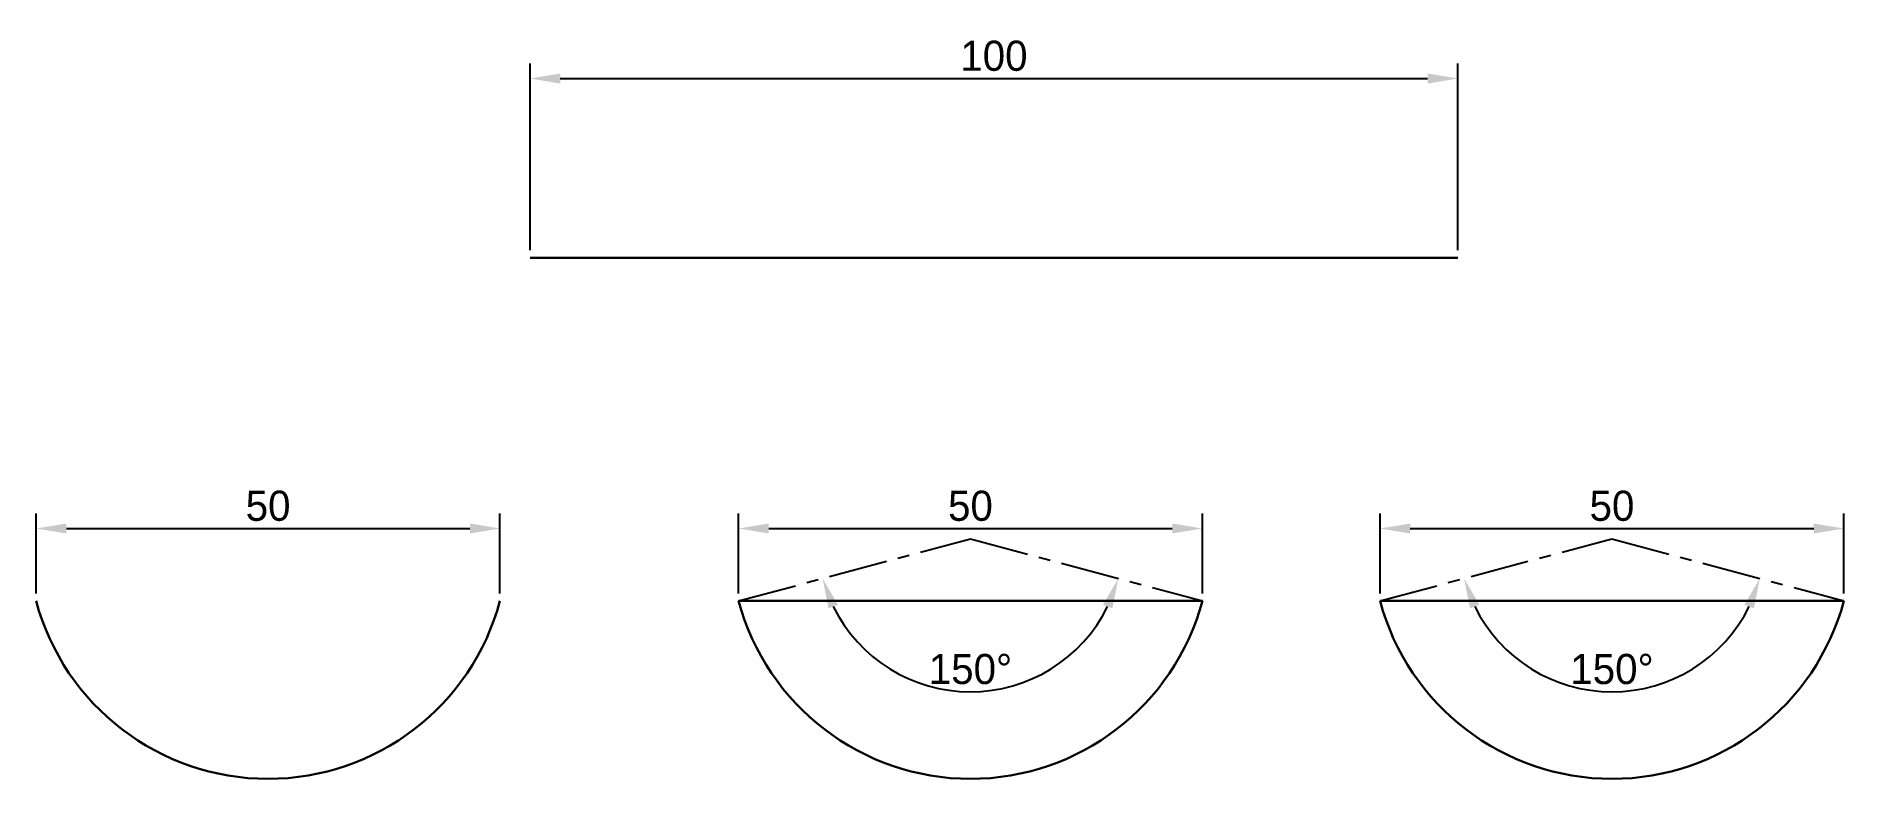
# Model space of a CAD drawing. Header units: millimetres. Extents: x 370 to 565, y 221 to 301.
import ezdxf

# ---------------------------------------------------------------- set-up
doc = ezdxf.new("R2010")
doc.units = ezdxf.units.MM
doc.linetypes.add('CENTER', pattern=[50.8, 31.75, -6.35, 6.35, -6.35])
doc.dimstyles.new('ISO-25', dxfattribs={"dimscale": 1.3, "dimtxt": 2.5, "dimasz": 2.5, "dimexe": 1.25, "dimexo": 0.625, "dimtad": 1, "dimdsep": 46, "dimtxsty": 'Standard', "dimcen": 2.5, "dimadec": 0, "dimazin": 0, "dimtfac": 1, "dimtmove": 0, "dimatfit": 3, "dimfxl": 0, "dimarcsym": 0})

# ---------------------------------------------------------------- blocks, each defined once
blk = doc.blocks.new('*D4')
at = {"color": 0, "lineweight": -2, "transparency": 16777216}
blk.add_arc((470.76, 247.27), 16.5, 206.3026, 333.6974, dxfattribs=at)
at = {"color": 0, "transparency": 16777216}
for points in [[(455.46, 239.77), (456.48, 240.15), (454.82, 243)], [(485.05, 240.15), (486.06, 239.77), (486.7, 243)]]:
    blk.add_solid(points, dxfattribs=at)
at = {"layer": 'Defpoints', "color": 0, "transparency": 16777216}
for p in [(470.76, 247.27), (470.76, 247.27), (445.76, 240.57), (495.76, 240.57), (463.79, 232.32)]:
    blk.add_point(p, dxfattribs=at)
at = {"color": 0, "transparency": 16777216, "insert": (470.76, 233.21), "char_height": 3.25, "attachment_point": 5}
blk.add_mtext('150°', dxfattribs=at)
blk = doc.blocks.new('*D5')
at = {"color": 0, "lineweight": -2, "transparency": 16777216}
for p, q in [((423.29, 278.38), (423.29, 298.52)), ((523.29, 278.38), (523.29, 298.52)), ((426.54, 296.9), (520.04, 296.9))]:
    blk.add_line(p, q, dxfattribs=at)
at = {"color": 0, "transparency": 16777216}
for points in [[(426.54, 297.44), (426.54, 296.35), (423.29, 296.9)], [(520.04, 297.44), (520.04, 296.35), (523.29, 296.9)]]:
    blk.add_solid(points, dxfattribs=at)
at = {"layer": 'Defpoints', "color": 0, "transparency": 16777216}
for p in [(523.29, 296.9), (423.29, 277.57), (523.29, 277.57)]:
    blk.add_point(p, dxfattribs=at)
at = {"color": 0, "transparency": 16777216, "insert": (473.29, 299.33), "char_height": 3.25, "attachment_point": 5}
blk.add_mtext('100', dxfattribs=at)
blk = doc.blocks.new('*D6')
at = {"color": 0, "lineweight": -2, "transparency": 16777216}
for p, q in [((445.76, 241.38), (445.76, 250)), ((495.76, 241.38), (495.76, 250)), ((449.01, 248.38), (492.51, 248.38))]:
    blk.add_line(p, q, dxfattribs=at)
at = {"color": 0, "transparency": 16777216}
for points in [[(449.01, 248.92), (449.01, 247.84), (445.76, 248.38)], [(492.51, 248.92), (492.51, 247.84), (495.76, 248.38)]]:
    blk.add_solid(points, dxfattribs=at)
at = {"layer": 'Defpoints', "color": 0, "transparency": 16777216}
for p in [(495.76, 248.38), (445.76, 240.57), (495.76, 240.57)]:
    blk.add_point(p, dxfattribs=at)
at = {"color": 0, "transparency": 16777216, "insert": (470.76, 250.81), "char_height": 3.25, "attachment_point": 5}
blk.add_mtext('50', dxfattribs=at)
blk = doc.blocks.new('*D7')
at = {"color": 0, "lineweight": -2, "transparency": 16777216}
blk.add_arc((539.92, 247.27), 16.5, 206.3026, 333.6974, dxfattribs=at)
at = {"color": 0, "transparency": 16777216}
for points in [[(524.62, 239.77), (525.63, 240.15), (523.98, 243)], [(554.2, 240.15), (555.22, 239.77), (555.86, 243)]]:
    blk.add_solid(points, dxfattribs=at)
at = {"layer": 'Defpoints', "color": 0, "transparency": 16777216}
for p in [(539.92, 247.27), (539.92, 247.27), (514.92, 240.57), (564.92, 240.57), (532.94, 232.32)]:
    blk.add_point(p, dxfattribs=at)
at = {"color": 0, "transparency": 16777216, "insert": (539.92, 233.21), "char_height": 3.25, "attachment_point": 5}
blk.add_mtext('150°', dxfattribs=at)
blk = doc.blocks.new('*D8')
at = {"color": 0, "lineweight": -2, "transparency": 16777216}
for p, q in [((514.92, 241.38), (514.92, 250)), ((564.92, 241.38), (564.92, 250)), ((518.17, 248.38), (561.67, 248.38))]:
    blk.add_line(p, q, dxfattribs=at)
at = {"color": 0, "transparency": 16777216}
for points in [[(518.17, 248.92), (518.17, 247.84), (514.92, 248.38)], [(561.67, 248.92), (561.67, 247.84), (564.92, 248.38)]]:
    blk.add_solid(points, dxfattribs=at)
at = {"layer": 'Defpoints', "color": 0, "transparency": 16777216}
for p in [(564.92, 248.38), (514.92, 240.57), (564.92, 240.57)]:
    blk.add_point(p, dxfattribs=at)
at = {"color": 0, "transparency": 16777216, "insert": (539.92, 250.81), "char_height": 3.25, "attachment_point": 5}
blk.add_mtext('50', dxfattribs=at)
blk = doc.blocks.new('*D10')
at = {"color": 0, "lineweight": -2, "transparency": 16777216}
for p, q in [((370.04, 241.38), (370.04, 250)), ((420.04, 241.38), (420.04, 250)), ((373.29, 248.38), (416.79, 248.38))]:
    blk.add_line(p, q, dxfattribs=at)
at = {"color": 0, "transparency": 16777216}
for points in [[(373.29, 248.92), (373.29, 247.84), (370.04, 248.38)], [(416.79, 248.92), (416.79, 247.84), (420.04, 248.38)]]:
    blk.add_solid(points, dxfattribs=at)
at = {"layer": 'Defpoints', "color": 0, "transparency": 16777216}
for p in [(420.04, 248.38), (370.04, 240.57), (420.04, 240.57)]:
    blk.add_point(p, dxfattribs=at)
at = {"color": 0, "transparency": 16777216, "insert": (395.04, 250.81), "char_height": 3.25, "attachment_point": 5}
blk.add_mtext('50', dxfattribs=at)

msp = doc.modelspace()

# ---------------------------------------------------------------- linework, layer by layer
at = {"color": 7, "lineweight": 30}
msp.add_line((423.286, 277.57), (523.286, 277.57), dxfattribs=at)
at = {"color": 1, "linetype": 'CENTER', "ltscale": 0.2}
for p, q in [((445.764, 240.572), (470.764, 247.271)), ((470.764, 247.271), (495.764, 240.572)), ((514.918, 240.572), (539.918, 247.271)), ((539.918, 247.271), (564.918, 240.572))]:
    msp.add_line(p, q, dxfattribs=at)
at = {"color": 6, "lineweight": 30}
for p, q in [((445.764, 240.572), (495.764, 240.572)), ((514.918, 240.572), (564.918, 240.572))]:
    msp.add_line(p, q, dxfattribs=at)
at = {"color": 7, "lineweight": 30}
for centre in [(395.036, 247.271), (470.764, 247.271), (539.918, 247.271)]:
    msp.add_arc(centre, 25.882, 195, 345, dxfattribs=at)

# ---------------------------------------------------------------- dimensions: what is measured, and where the dimension line sits
at = {"color": 3}
for base, p1, p2, picture, middle in [((523.286, 296.895), (423.286, 277.57), (523.286, 277.57), '*D5', (473.286, 299.333)), ((495.764, 248.377), (445.764, 240.572), (495.764, 240.572), '*D6', (470.764, 250.815)), ((564.918, 248.377), (514.918, 240.572), (564.918, 240.572), '*D8', (539.918, 250.815))]:
    dim = msp.add_linear_dim(base=base, p1=p1, p2=p2, dimstyle='ISO-25', dxfattribs=at)
    dim.commit()
    dim.dimension.update_dxf_attribs({"geometry": picture, "text_midpoint": middle})
dim = msp.add_linear_dim(base=(420.036, 248.377), p1=(370.036, 240.572), p2=(420.036, 240.572), dimstyle='ISO-25', dxfattribs=at)
dim.commit()
dim.dimension.update_dxf_attribs({"geometry": '*D10', "text_midpoint": (395.036, 248.377), "dimtype": 160})
for base, line1, line2, picture, middle in [((463.79, 232.315), ((470.764, 247.271), (495.764, 240.572)), ((445.764, 240.572), (470.764, 247.271)), '*D4', (470.764, 233.206)), ((532.944, 232.315), ((539.918, 247.271), (564.918, 240.572)), ((514.918, 240.572), (539.918, 247.271)), '*D7', (539.918, 233.206))]:
    dim = msp.add_angular_dim_2l(base=base, line1=line1, line2=line2, dimstyle='ISO-25', dxfattribs=at)
    dim.commit()
    dim.dimension.update_dxf_attribs({"geometry": picture, "text_midpoint": middle})

doc.saveas('drawing.dxf')
